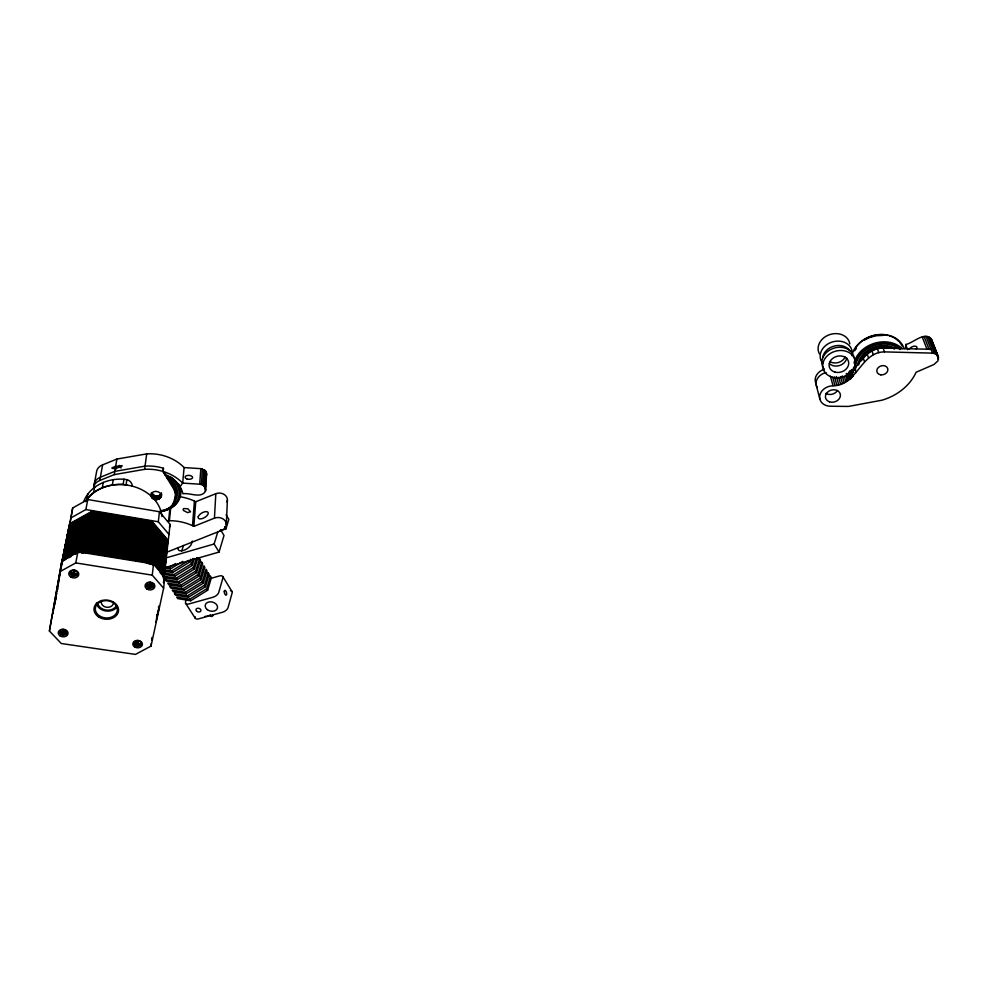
<?xml version="1.0" encoding="UTF-8"?>
<svg xmlns="http://www.w3.org/2000/svg" width="988" height="988" viewBox="0 0 988 988"><rect width="100%" height="100%" fill="white"/><g stroke="black" fill="none" stroke-linecap="round" stroke-linejoin="round"><path stroke-width="1.48" d="M905.7 348.603L905.7 344.479C913.097 343.281 924.533 330.745 931.499 339.353L938.168 356.236L937.995 360.855L933.944 364.51L916.086 372.266A48.659 39.248 -17.9 0 1 881.963 400.202L848.408 406.439L830.846 406.241A12.474 10.053 -15.2 0 1 819.67 396.213A12.474 10.053 -15.2 0 1 833.032 385.765C857.176 385.74 860.684 351.987 884.458 351.889L932.536 353.124L935.969 353.976L938.168 356.236M63.924 631.814L66.591 632.221L66.295 633.11A3.013 1.815 7.2 0 1 65.22 633.506L63.603 633.518L63.788 629.64L62.59 633.357L61.046 632.888A3.013 1.815 7.2 0 1 60.182 632.209L60.317 631.418A3.026 1.815 7.2 0 0 61.194 632.11L62.726 632.579M73.507 572.62L73.186 574.324L71.618 573.83A3.088 1.766 8.2 0 1 70.716 573.151L70.766 572.176L73.507 572.62L74.421 570.496L74.236 574.485L75.891 574.51A3.088 1.766 8.2 0 0 76.978 574.139L77.126 573.324A3.088 1.766 8.2 0 1 76.039 573.695L74.384 573.67L77.138 574.028M134.541 643.126L137.159 643.509L137.048 644.423L135.541 643.954A2.952 1.803 9.4 0 1 134.652 643.274L134.813 642.509A2.952 1.803 9.4 0 0 135.702 643.188L137.221 643.657L138.258 640.755L138.246 643.645M149.633 584.674L149.361 586.366L147.805 585.896A3.013 1.741 10.2 0 1 146.903 585.217L146.953 584.254L149.633 584.674L150.077 582.562C152.485 583.167 148.175 593.998 151.102 582.722M226.314 524.776L227.388 500.261M150.645 584.834L153.325 585.267L153.004 586.18A3.013 1.741 10.3 0 1 151.979 586.551L150.374 586.526M167.725 521.306L169.393 520.688A45.744 36.84 3.6 0 1 192.499 525.665L193.87 526.357L214.433 518.157L215.816 493.716A8.015 6.657 2.6 0 1 224.659 494.778A8.015 6.657 2.6 0 1 226.981 501.966M204.998 488.307L206.122 471.684L205.195 470.523L200.836 468.67L184.101 467.571A42.188 34.815 6.2 0 0 146.693 453.887L116.88 459.062L102.604 464.866A11.276 9.287 8.7 0 0 96.454 472.4L94.144 484.836M94.379 487.294A11.424 9.361 8.4 0 1 100.368 477.241L114.83 471.375L145.051 466.126A42.743 35.099 5.9 0 1 162.637 468.016L163.539 468.312L163.168 471.523L165.231 474.87C173.913 477.76 180.73 484.861 182.978 493.778C189.733 492.456 200.786 498.891 205.43 491.32L206.122 471.684M205.43 491.32L206.665 473.005M205.739 489.962L204.121 486.059L205.195 470.523M204.121 486.059L202.849 485.133L203.948 469.596M202.849 485.133L201.342 484.491L202.454 468.967M201.342 484.491L199.687 484.194L200.836 468.67M192.499 525.665L194.414 501.077L192.685 500.299A44.596 36.309 4.1 0 0 179.705 496.692M193.87 526.357L195.748 501.756L215.816 493.716M157.586 612.622L157.574 612.152M184.101 467.571L182.669 483.107L180.125 486.652M159.525 511.426C179.927 508.808 179.149 487.245 166.886 475.129M174.431 501.558L175.778 495.149M175.555 497.483L175.58 490.937M163.885 579.24L163.539 582.698L164.774 577.017L147.027 556.689L86.401 546.809L62.232 560.159M65.196 549.143L72.68 507.98L87.784 499.533L159.451 511.747L170.084 524.406L164.094 577.177L160.056 572.509M163.638 588.218L152.263 575.152L153.523 564.024L77.879 551.773L61.972 560.554L49.4 630.999L61.281 643.509L135.455 654.402L151.016 646.103L163.638 588.218L164.774 577.017M175.345 493.259L173.839 489.184L174.061 486.862M168.59 520.985L169.924 507.98M169.393 520.688L170.813 506.869M156.635 617.364L156.931 614.524M151.016 646.103L151.325 643.213M151.633 640.335L151.942 637.445M165.231 474.87L165.465 472.721M160.871 496.878C162.699 490.789 151.46 489.097 151.09 495.297C151.621 502.065 163.662 500.286 161.39 492.987M169.059 534.496L158.315 521.775L159.451 511.747M159.241 498.804L159.648 495.297L161.266 493.37M159.611 498.545L160.007 495.05M159.933 498.261L160.34 494.753M173.839 489.184L162.958 471.461L163.329 468.25M160.229 497.94L160.636 494.445M160.488 497.606L160.883 494.111M160.698 497.248L161.093 493.753M157.512 499.496L157.919 495.988L159.648 495.297M157.981 499.385L158.389 495.877M158.426 499.224L158.833 495.717M158.846 499.026L159.253 495.531M156.067 499.619L156.475 496.112L157.919 495.988M156.549 499.619L156.969 496.112M157.043 499.582L157.45 496.075M154.153 499.236L154.573 495.729L151.609 492.617M154.61 499.385L154.573 495.729M155.091 499.508L155.03 495.89M138.159 643.657L137.74 645.707L138.159 643.657L140.765 644.053L140.79 643.398A2.952 1.803 9.5 0 1 139.777 643.793L138.209 643.805L138.752 640.879M155.573 499.582L155.511 496.001M152.893 498.57L153.325 495.062M153.288 498.817L153.72 495.321M153.708 499.051L154.128 495.544M146.286 562.851L151.374 520.602L167.861 540.053M158.574 606.879L158.611 606.558M158.599 608.139L158.574 607.595M151.3 496.507L151.732 493.012M151.46 496.902L151.893 493.395M151.67 497.273L152.103 493.778M151.917 497.631L152.35 494.136M152.214 497.964L152.634 494.469M152.535 498.285L152.967 494.778M151.176 496.112L151.374 492.975M93.539 488.109A11.461 9.374 8.3 0 1 99.788 480.489L114.299 474.611L144.619 469.337L146.693 453.887M127.353 485.355L126.056 484.898L126.859 479.637C109.915 476.969 90.217 484.836 83.659 501.546M64.282 629.776L63.405 634.642L62.392 634.494L62.553 633.518M85.474 501.657C92.946 488.838 108.964 483.774 123.142 484.379L123.957 479.118M63.405 634.642L63.578 633.679M150.077 582.562L149.015 587.601L150.09 587.687M73.161 574.485L72.964 575.596L73.89 570.459M137.752 640.73L137.27 643.361M72.964 575.584L74.014 575.745L74.199 574.658M114.299 474.611L115.312 468.522C136.307 462.1 101.319 468.608 115.312 468.522M115.72 466.04L116.88 459.062M112.397 484.836L113.274 479.575M61.972 560.554L49.4 630.999M54.13 606.78L59.774 574.164M60.243 572.287L63.343 554.7L87.389 541.399L147.681 551.279L164.724 571.027M55.933 597.431L55.402 600.482L55.834 598.395M57.279 589.972L57.835 586.44M58.354 584.044L58.86 580.549M59.366 577.597L59.885 574.646M61.256 567.334L61.762 563.987M62.195 562.271L64.714 547.945L88.611 534.718L148.484 544.586L165.404 564.272M62.207 562.431L66.06 541.288L89.809 528.123L149.287 537.991L166.083 557.615M63.195 558.43L67.53 534.063L91.106 520.96L150.139 530.828L166.811 550.39M63.479 557.467L68.987 526.937L92.39 513.908L150.991 523.776L167.54 543.264L166.342 548.476M64.282 554.28L64.8 551.094M67.159 539.547L67.69 536.533M68.209 533.532L72.68 507.98M102.32 487.59L103.258 482.317M62.392 634.494L63.269 629.615M74.014 575.745L74.927 570.632M99.788 480.489L102.604 464.866M85.289 552.971L92.971 510.747L69.629 523.739L61.948 561.542L65.986 559.307M93.613 492.444L94.601 487.146M59.7 571.768L75.78 562.913L77.879 551.773M70.63 518.058L85.882 509.549L87.784 499.533M86.895 499.039L87.92 493.716M52.71 613.857L52.846 613.153M53.142 611.72L53.846 608.188M54.278 606.076L54.846 603.273M56.662 594.257L56.798 593.566M57.637 589.466L57.773 588.786M60.96 566.383L61.812 562.221M137.727 645.67L136.739 645.522L137.159 643.509M169.454 527.357L170.084 524.406M166.404 547.834L167.799 540.695L151.3 521.232L92.86 511.376L69.506 524.369M166.392 549.587L167.478 543.906L150.917 524.418L92.279 514.55L68.851 527.58M166.33 550.242L167.281 545.833L150.682 526.332L91.933 516.465L68.456 529.519M165.428 555.775L167.083 547.784L150.46 528.259L91.575 518.391L68.061 531.458M165.367 556.429L166.886 549.736L150.225 530.186L91.229 520.318L67.666 533.409M165.342 558.232L166.75 551.032L150.065 531.482L90.995 521.615L67.406 534.718M165.527 558.084L166.552 552.996L149.83 533.421L90.637 523.554L66.999 536.669M165.391 559.393L166.416 554.317L149.67 534.718L90.402 524.85L66.739 537.991M164.49 565L166.219 556.293L149.435 536.682L90.044 526.814L66.332 539.967M164.354 566.334L166.021 558.269L149.2 538.645L89.686 528.778L65.937 541.943M164.465 566.853L165.885 559.603L149.04 539.967L89.451 530.087L65.665 543.277M164.391 567.52L165.675 561.604L148.805 541.943L89.093 532.063L65.257 545.277M164.44 568.718L165.478 563.605L148.571 543.919L88.722 534.051L64.85 547.278M164.379 569.397L165.342 564.951L148.41 545.253L88.488 535.385L64.578 548.612M163.452 575.065L165.132 566.964L148.163 547.253L88.117 537.373L64.171 550.637M163.378 575.745L164.996 568.31L148.002 548.587L87.883 538.719L63.887 551.983M163.428 576.98L164.786 570.348L147.768 550.6L87.512 540.732L63.479 554.021M163.353 577.659L164.576 572.385L147.521 552.625L87.142 542.745L63.059 556.059M163.477 578.215L164.44 573.744L147.36 553.972L86.895 544.104L62.787 557.417M156.487 618.797L158.92 607.608M155.931 622.082L159.179 607.163M149.324 586.539L149.04 587.613M137.023 644.584L136.764 645.559M206.788 474.376L205.763 476.957M158.809 606.187L158.586 607.225M210.432 576.251L211.37 577.77L207.653 590.219L190.696 600.753L177.741 598.617L176.778 597.11L189.733 599.247L206.702 588.7L210.432 576.251L207.542 575.831M164.341 567.791L219.052 552.07L224.004 535.459L220.559 529.729M220.126 530.63L225.956 528.938L228.821 519.305L226.104 514.748M175.444 590.886L174.543 593.652L175.518 595.159L188.473 597.271L205.455 586.724L209.197 574.287L208.258 572.768L205.381 572.348M174.543 593.652L187.498 595.752L204.504 585.205L208.258 572.768M202.305 581.697L206.084 569.273L207.035 570.805L203.256 583.216L186.238 593.776L173.271 591.689L172.295 590.169L185.262 592.257L202.305 581.697L203.256 583.216M219.052 552.07L214.124 544.005L217.903 531.569M170.047 586.687L171.023 588.206L183.99 590.268L201.058 579.709L204.849 567.297L203.911 565.778L200.095 578.165L183.015 588.737L170.047 586.687L170.961 583.92M201.713 562.258L202.676 563.79L198.835 576.177L181.743 586.749L168.775 584.711L167.787 583.179L180.767 585.217L197.872 574.633L201.713 562.258L198.835 561.851M166.453 576.918L165.527 579.672L166.515 581.203L179.483 583.216L196.612 572.632L200.478 560.258L199.527 558.726L196.637 558.319M186.473 598.913L185.559 601.828A5.286 2.655 -32 0 0 189.091 603.915L213.087 597.221A5.298 2.692 -31.6 0 0 218.694 592.565L222.905 577.98A5.224 2.631 -31.2 0 0 219.274 576.004L210.432 578.511M165.527 579.672L178.495 581.685L195.649 571.089L199.527 558.726M163.255 576.152L176.234 578.128L193.413 567.532L196.451 557.924M164.243 577.684L177.223 579.672L194.389 569.076L197.847 558.096M163.403 574.374L174.95 576.115L192.154 565.506L194.327 558.652M163.86 573.04L173.95 574.571L191.178 563.963L192.919 558.479M164.008 571.249L172.665 572.546L189.906 561.937L190.783 559.196M192.401 541.054L191.487 543.869A7.657 3.656 -31.1 0 1 183.299 550.477A7.657 3.656 -31.1 0 1 178.198 547.735M181.668 551.094L183.533 545.45M854.62 350.789L856.435 348.418M851.211 370.895L852.014 373.6L850.927 373.526L852.236 372.217C859.893 361.682 868.403 348.072 883.161 348.072L931.042 349.307L929.152 349.493L924.101 336.463M140.765 644.053L140.629 644.164A2.952 1.803 9.5 0 1 139.617 644.559L138.048 644.571M153.325 585.267L153.177 585.378A3.013 1.741 10.3 0 1 152.152 585.748L150.547 585.723L153.152 586.069M66.591 632.221L66.443 632.332A3.013 1.815 7.2 0 1 65.369 632.728L63.751 632.74M210.395 614.845L208.789 615.771A7.361 5.397 14.2 0 1 207.282 616.216L205.047 616.376M864.191 340.131L873.12 335.871L882.852 335.426M165.045 566.766L169.38 567.408L175.555 563.605M164.601 568.112L170.368 568.965L182.718 561.382M164.453 569.915L171.665 570.99L188.918 560.369L189.906 561.937M69.37 525.011L92.736 512.006L151.226 521.874L167.738 541.338M69.246 525.653L92.625 512.649L151.152 522.504L167.676 541.98M69.111 526.295L92.514 513.278L151.065 523.134L167.602 542.622M68.715 528.222L92.156 515.193L150.843 525.048L167.404 544.549M68.592 528.864L92.045 515.822L150.769 525.69L167.343 545.191M68.333 530.161L91.81 517.107L150.608 526.975L167.219 546.488M68.197 530.815L91.699 517.749L150.534 527.617L167.145 547.13M67.937 532.112L91.464 519.033L150.374 528.901L167.021 548.426M67.802 532.754L91.341 519.676L150.3 529.543L166.947 549.081M67.27 535.36L90.871 522.257L149.991 532.124L166.688 551.687M67.135 536.015L90.76 522.911L149.904 532.779L166.614 552.341M66.875 537.336L90.526 524.208L149.756 534.076L166.49 553.663M66.604 538.645L90.278 525.505L149.596 535.373L166.355 554.972M66.468 539.3L90.167 526.159L149.521 536.027L166.28 555.626M66.196 540.621L89.92 527.469L149.361 537.336L166.145 556.948M65.801 542.61L89.575 529.432L149.126 539.3L165.947 558.936M65.529 543.943L89.328 530.754L148.966 540.621L165.811 560.27M65.393 544.61L89.204 531.408L148.892 541.276L165.749 560.937M65.122 545.944L88.969 532.73L148.731 542.597L165.614 562.271M64.986 546.611L88.846 533.384L148.645 543.264L165.539 562.938M64.442 549.291L88.364 536.039L148.323 545.919L165.268 565.618M64.306 549.958L88.241 536.706L148.249 546.586L165.206 566.285M64.022 551.304L88.006 538.052L148.089 547.92L165.058 567.643M63.751 552.663L87.759 539.386L147.928 549.254L164.922 568.989M63.615 553.342L87.636 540.053L147.842 549.933L164.86 569.668M63.207 555.38L87.265 542.079L147.595 551.946L164.65 571.706M62.923 556.738L87.018 543.425L147.434 553.292L164.514 573.065M62.652 558.109L86.771 544.771L147.274 554.651L164.379 574.436M62.503 558.788L86.648 545.45L147.187 555.33L164.304 575.115M62.368 559.48L86.524 546.129L147.113 556.009L164.23 575.806M62.083 560.851L86.277 547.488L146.953 557.368L153.004 564.358M68.678 557.825L71.358 556.343M75.397 554.107L86.154 548.179L146.866 558.047L152.918 565.037M79.299 552.576L86.03 548.859L146.78 558.726L151.831 564.556M80.522 552.514L85.907 549.538L146.706 559.418L150.744 564.086M81.745 552.453L85.783 550.23L146.619 560.097L149.484 563.407M81.621 553.144L85.66 550.909L146.533 560.789L149.398 564.086M82.831 553.082L85.536 551.6L146.459 561.468L148.361 563.679M165.898 552.564L221.781 530.334A8.225 6.755 2.1 0 0 225.462 521.318A8.225 6.755 2.1 0 0 214.433 518.157M165.725 557.985L214.124 544.005M199.687 484.194L182.669 483.107A42.892 35.173 5.8 0 0 165.626 472.313L163.168 471.523M60.083 632.048L62.763 632.444M63.775 632.604L66.455 632.999M70.617 573.003L73.359 573.435L71.766 573.015A3.1 1.766 8.2 0 1 70.864 572.336L70.766 572.176M146.792 585.057L149.46 585.489M75.78 562.913L152.263 575.152M149.534 585.563L147.978 585.081A3.026 1.741 10.2 0 1 147.064 584.402L146.953 584.254M85.413 552.28L146.372 562.16M85.882 509.549L158.315 521.775M123.142 484.379L126.056 484.898M850.853 371.574L853.657 372.365L851.854 369.574M162.958 471.461L162.267 471.227A42.892 35.173 5.8 0 0 144.619 469.337M126.859 479.637L128.144 480.094A7.929 6.521 7.5 0 1 132.244 486.207M194.414 501.077L195.748 501.756M851.409 369.66L853.657 372.365L851.224 370.586L852.199 373.044M185.571 603.211L195.142 618.105M169.38 567.408L170.368 568.965M171.665 570.99L172.665 572.546M173.95 574.571L174.95 576.115M176.234 578.128L177.223 579.672M178.495 581.685L179.483 583.216M180.767 585.217L181.743 586.749M183.015 588.737L183.99 590.268M185.262 592.257L186.238 593.776M187.498 595.752L188.473 597.271M189.733 599.247L190.696 600.753M114.657 466.472L116.251 468.967M191.178 563.963L192.154 565.506M193.413 567.532L194.389 569.076M195.649 571.089L196.612 572.632M197.872 574.633L198.835 576.177M200.095 578.165L201.058 579.709M204.504 585.205L205.455 586.724M206.702 588.7L207.653 590.219M119.387 465.41L121.018 468.028M222.831 576.634L232.044 591.59M224.585 526.653L225.956 528.938M847.914 373.489L850.656 378.614L850.026 372.513M848.025 373.538L850.656 378.614L849.569 371.266M848.136 373.563L850.656 378.614L849.223 371.537M848.309 373.538L850.656 378.614L849.31 373.118M848.457 373.526L850.656 378.614L849.063 373.266M938.6 357.718L931.499 339.353M930.622 338.094L937.266 354.964M932.993 345.195L934.648 349.419M936.871 355.062L938.538 359.286M929.338 337.118L935.969 353.976M848.643 373.476L850.656 378.614L848.865 373.39M927.757 336.5L934.352 353.346M925.966 336.278L932.536 353.124M922.286 337.056L926.818 348.789M905.7 344.479L907.614 349.715M883.161 348.072L884.458 351.889M877.455 348.863L878.727 352.679M872.009 350.864L873.256 354.68M867.192 353.914L868.427 357.742M863.277 357.928L864.488 361.756M854.978 368.672L856.151 372.513M852.236 372.217L853.385 376.082M851.952 372.513L853.101 376.366M850.125 370.821L852.076 377.379M847.42 373.872L849.161 379.763M845.987 375.378L847.581 380.837L846.84 373.76M844.345 376.354L845.926 381.813M842.233 375.872L844.209 382.689M840.479 376.65L842.431 383.468M838.664 377.33L840.603 384.147M836.441 376.527L838.738 384.715M834.564 376.996L836.861 385.184M832.711 377.28A16.45 13.387 -16.7 0 0 855.015 360.842A16.45 13.387 -16.7 0 0 829.056 354.309A16.45 13.387 -16.7 0 0 832.711 377.28L834.946 385.53M830.389 376.218L833.032 385.765M816.249 385.159L819.805 398.905M846.37 373.489L847.581 380.837L846.765 373.674M846.691 373.588L847.581 380.837M161.242 493.605A5.002 4.125 5.9 0 1 156.45 496.346A5.002 4.125 5.9 0 1 151.695 493.247M178.84 484.157A24.416 20.143 5.9 0 1 161.884 511.339M168.676 476.636A22.761 18.784 5.9 0 1 178.816 496.05A22.761 18.784 5.9 0 1 161.452 510.586M167.775 477.784A21.094 17.401 5.9 0 1 172.579 503.831M170.393 476.821A23.601 19.464 5.9 0 1 179.483 496.803A23.601 19.464 5.9 0 1 161.637 511.253M167.207 478.254A19.982 16.487 5.9 0 1 174.16 500.039M170.356 482.058A18.871 15.573 5.9 0 1 174.851 489.393M117.411 606.348A11.004 8.608 5.1 0 1 105.716 610.979A11.004 8.608 5.1 0 1 96.454 603.125M116.3 605.928A9.781 7.657 5.1 0 1 105.901 610.053A9.781 7.657 5.1 0 1 97.676 603.063M113.447 602.235A6.113 4.779 5.1 0 1 106.457 607.237A6.113 4.779 5.1 0 1 101.789 600.432M60.737 631.974A3.68 2.828 6 0 1 60.021 630.579M153.881 584.044A3.68 2.927 3.9 0 1 152.387 585.909M85.771 501.286A40.397 32.802 6.7 0 1 129.576 485.528A40.397 32.802 6.7 0 1 161.983 516.551M212.889 614.832A1.247 0.642 -32 0 1 212.297 616.203A1.247 0.642 -32 0 1 210.889 616.03M195.105 616.71A5.249 2.692 -32.2 0 0 198.65 618.834L222.51 612.251A5.249 2.717 -31.7 0 0 228.067 607.608L232.118 592.948A5.187 2.655 -31.4 0 0 230.451 590.713M817.212 387.58A12.301 9.979 -15.6 0 1 826.079 372.525M816.31 384.085A12.264 9.954 -15.7 0 1 824.103 369.351M837.503 390.445A7.571 6.113 -15.4 0 1 825.882 393.409M909.195 349.332A4.285 2.235 -25.4 0 1 914.727 346.146A4.285 2.235 -25.4 0 1 916.284 349.122M819.385 353.828A16.166 13.252 -17.2 0 1 829.797 334.574A16.166 13.252 -17.2 0 1 849.816 343.849M822.757 363.362A16.29 13.313 -17 0 1 831.958 342.083A16.29 13.313 -17 0 1 852.249 353.753M845.197 357.001A9.88 8.065 -17 0 1 830.328 361.843M822.621 357.693A14.746 12.041 -16.9 0 1 834.44 346.01A14.746 12.041 -16.9 0 1 849.939 350.876M846.765 357.965A9.905 8.089 -16.9 0 1 839.664 365.498A9.905 8.089 -16.9 0 1 829.389 363.621M824.449 369.586A16.401 13.363 -16.8 0 1 832.378 348.715A16.401 13.363 -16.8 0 1 854.015 357.594M853.755 370.377A27.541 22.131 -18.1 0 1 853.521 367.474M854.04 363.028A27.541 22.131 -18.1 0 1 874.664 343.207A27.541 22.131 -18.1 0 1 902.328 348.776M855.596 369.29A25.676 20.637 -18.1 0 1 871.33 346.751A25.676 20.637 -18.1 0 1 900.031 349.53M851.78 355.594A27.331 22.032 -18.4 0 1 877.468 334.734A27.331 22.032 -18.4 0 1 904.168 348.863M870.91 337.192A25.441 20.526 -18.4 0 1 874.788 336.105M857.621 365.177A23.774 19.105 -18.1 0 1 872.009 348.159A23.774 19.105 -18.1 0 1 895.264 348.406M854.682 369.426A26.614 21.39 -18.1 0 1 870.984 346.059A26.614 21.39 -18.1 0 1 900.735 348.937M854.509 349.715A26.38 21.279 -18.4 0 1 888.089 335.463M889.324 335.809A26.38 21.279 -18.4 0 1 892.868 337.18M893.955 337.748A26.38 21.279 -18.4 0 1 898.71 341.317M899.685 342.379A26.38 21.279 -18.4 0 1 902.019 345.936M858.708 364.868A22.539 18.117 -18.1 0 1 872.355 348.752A22.539 18.117 -18.1 0 1 894.399 348.974M861.45 360.657A21.291 17.105 -18.1 0 1 887.718 348.085M198.255 516.712L198.131 517.539A5.669 2.668 -30.3 0 0 205.146 517.193A5.669 2.668 -30.3 0 0 206.937 511.673A5.669 2.668 -30.3 0 0 198.699 515.798L198.255 516.712M190.462 511.673L187.609 512.624L183.583 510.537A3.631 1.927 16.7 0 1 183.756 508.561L187.93 508.795L190.462 511.673M186.818 478.896A3.754 1.951 3.2 0 0 192.586 477.562A3.754 1.951 3.2 0 0 187.09 475.524A3.754 1.951 3.2 0 0 186.818 478.896M98.553 616.87A12.301 9.596 5 0 0 118.412 611.56A12.301 9.596 5 0 0 101.85 600.531A12.301 9.596 5 0 0 98.553 616.87M146.817 588.971A4.928 3.915 3.9 0 0 154.807 586.81A4.928 3.915 3.9 0 0 148.237 582.327A4.928 3.915 3.9 0 0 146.817 588.971M134.578 646.918A4.817 3.717 3.2 0 0 142.371 644.818A4.817 3.717 3.2 0 0 135.936 640.582A4.817 3.717 3.2 0 0 134.578 646.918M60.145 635.902A4.915 3.767 6 0 0 68.024 633.765A4.915 3.767 6 0 0 61.318 629.455A4.915 3.767 6 0 0 60.145 635.902M70.679 576.967A5.039 3.964 7 0 0 78.756 574.781A5.039 3.964 7 0 0 71.902 570.212A5.039 3.964 7 0 0 70.679 576.967M99.393 615.808A11.066 8.645 5 0 0 117.251 611.004A11.066 8.645 5 0 0 102.344 601.099A11.066 8.645 5 0 0 99.393 615.808M147.681 587.539A3.693 2.927 3.9 0 0 153.671 585.921A3.693 2.927 3.9 0 0 148.743 582.562A3.693 2.927 3.9 0 0 147.681 587.539M135.43 645.485A3.606 2.791 3.2 0 0 141.272 643.917A3.606 2.791 3.2 0 0 136.443 640.743A3.606 2.791 3.2 0 0 135.43 645.485M61.046 634.457A3.68 2.828 6 0 0 66.949 632.863A3.68 2.828 6 0 0 61.923 629.628A3.68 2.828 6 0 0 61.046 634.457M71.593 575.522A3.779 2.976 7 0 0 77.644 573.88A3.779 2.976 7 0 0 72.507 570.447A3.779 2.976 7 0 0 71.593 575.522M224.276 591.664A2.482 1.05 74.6 0 0 226.067 595.159A2.482 1.05 74.6 0 0 226.079 591.442A2.482 1.05 74.6 0 0 224.276 591.664M207.307 609.67A6.311 4.644 14 0 0 217.471 608.089A6.311 4.644 14 0 0 209.283 601.877A6.311 4.644 14 0 0 207.307 609.67M196.834 611.35A2.519 1.84 14.4 0 0 200.91 610.769A2.519 1.84 14.4 0 0 197.674 608.262A2.519 1.84 14.4 0 0 196.834 611.35M829.55 401.869A7.632 6.15 -15.2 0 0 840.442 394.941A7.632 6.15 -15.2 0 0 828.759 391.186A7.632 6.15 -15.2 0 0 829.55 401.869M880.827 374.86A5.669 4.545 -18 0 0 887.73 368.524A5.669 4.545 -18 0 0 878.456 367.363A5.669 4.545 -18 0 0 880.827 374.86M835.169 372.167A9.966 8.114 -16.7 0 0 848.655 362.176A9.966 8.114 -16.7 0 0 832.909 358.249A9.966 8.114 -16.7 0 0 835.169 372.167"/></g></svg>
